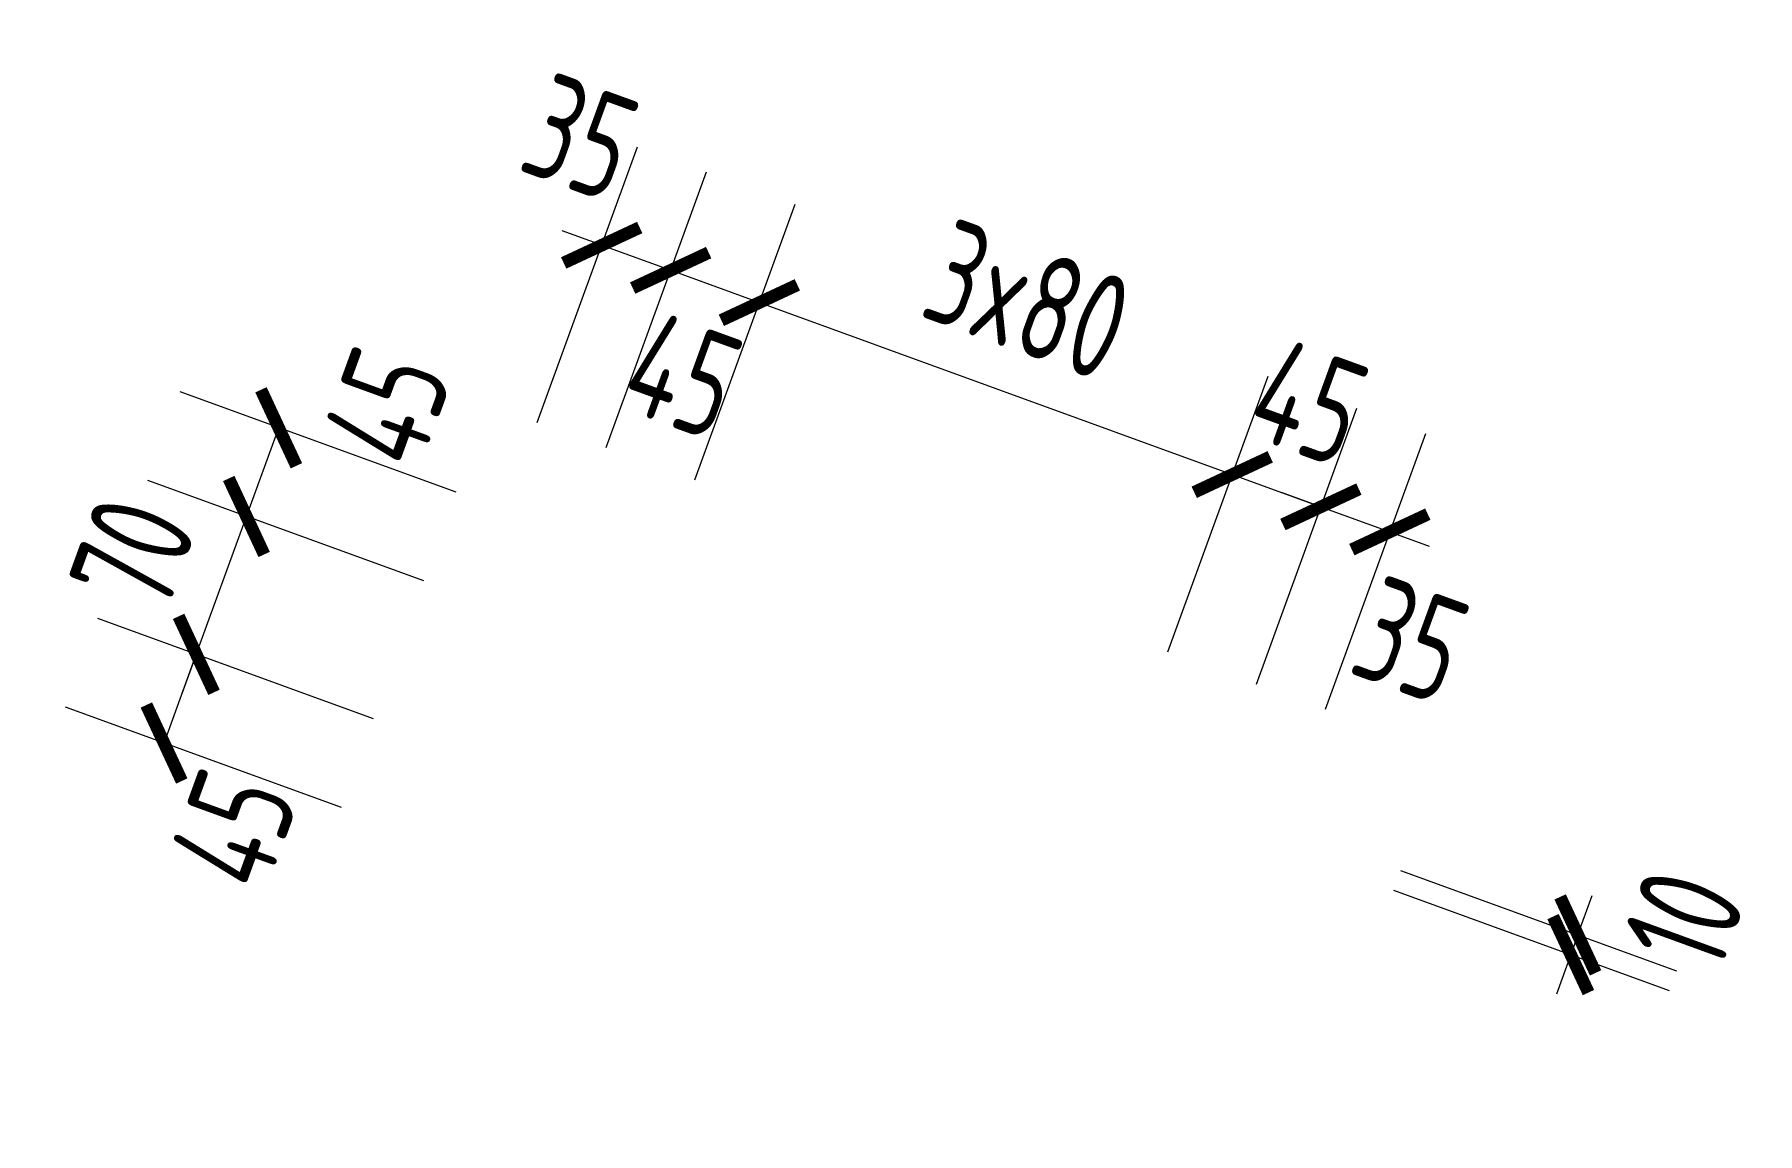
# Model space of a CAD drawing. Header units: millimetres. Extents: x 1089227 to 13101469, y 618865 to 10240562.
# Drawn here: x 2679536 to 2683646, y 7035127 to 7037748 of the extents above; entities that cross this region are included whole.
import ezdxf

# ---------------------------------------------------------------- set-up
doc = ezdxf.new("R2010")
doc.units = ezdxf.units.MM
doc.header["$LTSCALE"] = 1000
doc.header["$PDMODE"] = 3
doc.header["$PDSIZE"] = 200
doc.linetypes.add('HIDDEN', pattern=[0.375, 0.25, -0.125])
doc.linetypes.add('实线', pattern=[0])
doc.layers.get('0').update_dxf_attribs({"linetype": 'CONTINUOUS'})
doc.layers.get('Defpoints').update_dxf_attribs({"linetype": 'CONTINUOUS'})
doc.layers.add('S-BEAM-DASH', color=4, linetype='HIDDEN', lineweight=0)
doc.layers.add('STNodeDetDraw-Dim', color=3, linetype='实线')
doc.styles.add('StTextStyleDim', font='yjkeng.shx', dxfattribs={"width": 0.7, "bigfont": 'yjkchn.shx'})
doc.dimstyles.new('StDimStyle', dxfattribs={"dimtxt": 250, "dimasz": 1, "dimexe": 2.5, "dimexo": 3, "dimgap": 1, "dimtad": 1, "dimdec": 0, "dimzin": 0, "dimdsep": 46, "dimtxsty": 'StTextStyleDim', "dimblk": 'ARCHTICK', "dimblk1": 'ARCHTICK', "dimblk2": 'ARCHTICK', "dimcen": 0.09, "dimadec": 0, "dimazin": 0, "dimtfac": 1, "dimtdec": 4, "dimtix": 1, "dimtmove": 2, "dimatfit": 3, "dimfxl": 0, "dimtolj": 1, "dimtzin": 0, "dimarcsym": 0})

# ---------------------------------------------------------------- blocks, each defined once
blk = doc.blocks.new('_ArchTick')
at = {"color": 0, "linetype": 'ByBlock', "const_width": 0.3}
blk.add_lwpolyline([(-0.707, -0.707), (0.707, 0.707)], dxfattribs=at)
blk = doc.blocks.new('*D2372')
at = {"layer": 'Defpoints', "color": 0, "transparency": 16777216}
for p in [(3202679.1, -1495751.1), (3201964.4, -1496038), (3202064.8, -1496181.3)]:
    blk.add_point(p, dxfattribs=at)
at = {"layer": 'STNodeDetDraw-Dim', "color": 0, "lineweight": -2, "transparency": 16777216}
for p, q in [((3202210.1, -1495865.9), (3202783.5, -1495464.3)), ((3202578.7, -1495607.7), (3202521.4, -1495525.8)), ((3202310.5, -1496009.2), (3202883.9, -1495607.7)), ((3202578.7, -1495607.7), (3202679.1, -1495751.1)), ((3202679.1, -1495751.1), (3202736.5, -1495833))]:
    blk.add_line(p, q, dxfattribs=at)
at = {"layer": 'STNodeDetDraw-Dim', "color": 0, "lineweight": -2, "transparency": 16777216, "xscale": 100, "yscale": 100, "zscale": 100}
for p, rotation in [((3202578.7, -1495607.7), 305.0053220654296), ((3202679.1, -1495751.1), 125.0053220654296)]:
    blk.add_blockref('_ArchTick', p, dxfattribs=dict(at, rotation=rotation))
at = {"layer": 'STNodeDetDraw-Dim', "color": 7, "transparency": 16777216, "insert": (3202685.2, -1495367.6), "char_height": 250, "attachment_point": 5, "rotation": 305.0053, "style": 'StTextStyleDim'}
blk.add_mtext('\\A1;35', dxfattribs=at)
blk = doc.blocks.new('*D2373')
at = {"layer": 'Defpoints', "color": 0, "transparency": 16777216}
for p in [(3202808.2, -1495935.4), (3202064.8, -1496181.3), (3202193.9, -1496365.6)]:
    blk.add_point(p, dxfattribs=at)
at = {"layer": 'STNodeDetDraw-Dim', "color": 0, "lineweight": -2, "transparency": 16777216}
for p, q in [((3202310.5, -1496009.2), (3202883.9, -1495607.7)), ((3202679.1, -1495751.1), (3202808.2, -1495935.4)), ((3202439.6, -1496193.5), (3203013, -1495792))]:
    blk.add_line(p, q, dxfattribs=at)
at = {"layer": 'STNodeDetDraw-Dim', "color": 0, "lineweight": -2, "transparency": 16777216, "xscale": 100, "yscale": 100, "zscale": 100}
for p, rotation in [((3202679.1, -1495751.1), 125.0053220653262), ((3202808.2, -1495935.4), 305.0053220653263)]:
    blk.add_blockref('_ArchTick', p, dxfattribs=dict(at, rotation=rotation))
at = {"layer": 'STNodeDetDraw-Dim', "color": 7, "transparency": 16777216, "insert": (3202559.4, -1495972.3), "char_height": 250, "attachment_point": 5, "rotation": 305.0053, "style": 'StTextStyleDim'}
blk.add_mtext('\\A1;45', dxfattribs=at)
blk = doc.blocks.new('*D2374')
at = {"layer": 'Defpoints', "color": 0, "transparency": 16777216}
for p in [(3202193.9, -1496365.6), (3203496.6, -1496918.3), (3202882.2, -1497348.5)]:
    blk.add_point(p, dxfattribs=at)
at = {"layer": 'STNodeDetDraw-Dim', "color": 0, "lineweight": -2, "transparency": 16777216}
for p, q in [((3202439.6, -1496193.5), (3203013, -1495792)), ((3202808.2, -1495935.4), (3203496.6, -1496918.3)), ((3203128, -1497176.4), (3203701.3, -1496774.9))]:
    blk.add_line(p, q, dxfattribs=at)
at = {"layer": 'STNodeDetDraw-Dim', "color": 0, "lineweight": -2, "transparency": 16777216, "xscale": 100, "yscale": 100, "zscale": 100}
for p, rotation in [((3202808.2, -1495935.4), 125.0053220653223), ((3203496.6, -1496918.3), 305.0053220653223)]:
    blk.add_blockref('_ArchTick', p, dxfattribs=dict(at, rotation=rotation))
at = {"layer": 'STNodeDetDraw-Dim', "color": 7, "transparency": 16777216, "insert": (3203336.7, -1496297.8), "char_height": 250, "attachment_point": 5, "rotation": 305.0053, "style": 'StTextStyleDim'}
blk.add_mtext('\\A1;3x80', dxfattribs=at)
blk = doc.blocks.new('*D2375')
at = {"layer": 'Defpoints', "color": 0, "transparency": 16777216}
for p in [(3203625.6, -1497102.6), (3202882.2, -1497348.5), (3203011.3, -1497532.8)]:
    blk.add_point(p, dxfattribs=at)
at = {"layer": 'STNodeDetDraw-Dim', "color": 0, "lineweight": -2, "transparency": 16777216}
for p, q in [((3203128, -1497176.4), (3203701.3, -1496774.9)), ((3203496.6, -1496918.3), (3203625.6, -1497102.6)), ((3203257, -1497360.7), (3203830.4, -1496959.2))]:
    blk.add_line(p, q, dxfattribs=at)
at = {"layer": 'STNodeDetDraw-Dim', "color": 0, "lineweight": -2, "transparency": 16777216, "xscale": 100, "yscale": 100, "zscale": 100}
for p, rotation in [((3203496.6, -1496918.3), 125.0053220653262), ((3203625.6, -1497102.6), 305.0053220653263)]:
    blk.add_blockref('_ArchTick', p, dxfattribs=dict(at, rotation=rotation))
at = {"layer": 'STNodeDetDraw-Dim', "color": 7, "transparency": 16777216, "insert": (3203745.4, -1496881.4), "char_height": 250, "attachment_point": 5, "rotation": 305.0053, "style": 'StTextStyleDim'}
blk.add_mtext('\\A1;45', dxfattribs=at)
blk = doc.blocks.new('*D2376')
at = {"layer": 'Defpoints', "color": 0, "transparency": 16777216}
for p in [(3203726, -1497245.9), (3203011.3, -1497532.8), (3203111.7, -1497676.2)]:
    blk.add_point(p, dxfattribs=at)
at = {"layer": 'STNodeDetDraw-Dim', "color": 0, "lineweight": -2, "transparency": 16777216}
for p, q in [((3203257, -1497360.7), (3203830.4, -1496959.2)), ((3203625.6, -1497102.6), (3203568.3, -1497020.7)), ((3203357.4, -1497504.1), (3203930.8, -1497102.5)), ((3203625.6, -1497102.6), (3203726, -1497245.9)), ((3203726, -1497245.9), (3203783.4, -1497327.9))]:
    blk.add_line(p, q, dxfattribs=at)
at = {"layer": 'STNodeDetDraw-Dim', "color": 0, "lineweight": -2, "transparency": 16777216, "xscale": 100, "yscale": 100, "zscale": 100}
for p, rotation in [((3203625.6, -1497102.6), 305.0053220653047), ((3203726, -1497245.9), 125.0053220653047)]:
    blk.add_blockref('_ArchTick', p, dxfattribs=dict(at, rotation=rotation))
at = {"layer": 'STNodeDetDraw-Dim', "color": 7, "transparency": 16777216, "insert": (3203619.5, -1497486.1), "char_height": 250, "attachment_point": 5, "rotation": 305.0053, "style": 'StTextStyleDim'}
blk.add_mtext('\\A1;35', dxfattribs=at)
blk = doc.blocks.new('*D2377')
at = {"layer": 'Defpoints', "color": 0, "transparency": 16777216}
for p in [(3203111.7, -1497676.2), (3203070.8, -1497704.9), (3203501, -1498319.2)]:
    blk.add_point(p, dxfattribs=at)
at = {"layer": 'STNodeDetDraw-Dim', "color": 0, "lineweight": -2, "transparency": 16777216}
for p, q in [((3203283.8, -1497921.9), (3203685.4, -1498495.3)), ((3203242.8, -1497950.6), (3203644.4, -1498524)), ((3203541.9, -1498290.5), (3203623.9, -1498233.1)), ((3203541.9, -1498290.5), (3203501, -1498319.2)), ((3203501, -1498319.2), (3203419.1, -1498376.6))]:
    blk.add_line(p, q, dxfattribs=at)
at = {"layer": 'STNodeDetDraw-Dim', "color": 0, "lineweight": -2, "transparency": 16777216, "xscale": 100, "yscale": 100, "zscale": 100}
for p, rotation in [((3203501, -1498319.2), 35.00532206555452), ((3203541.9, -1498290.5), 215.0053220655545)]:
    blk.add_blockref('_ArchTick', p, dxfattribs=dict(at, rotation=rotation))
at = {"layer": 'STNodeDetDraw-Dim', "color": 7, "transparency": 16777216, "insert": (3203771.1, -1498404.7), "char_height": 250, "attachment_point": 5, "rotation": 35.0053, "style": 'StTextStyleDim'}
blk.add_mtext('\\A1;10', dxfattribs=at)
blk = doc.blocks.new('*D2378')
at = {"layer": 'Defpoints', "color": 0, "transparency": 16777216}
for p in [(3201227.1, -1495852.4), (3201657.3, -1496466.7), (3201473, -1496595.8)]:
    blk.add_point(p, dxfattribs=at)
at = {"layer": 'STNodeDetDraw-Dim', "color": 0, "lineweight": -2, "transparency": 16777216}
for p, q in [((3201485.2, -1496221), (3201083.6, -1495647.6)), ((3201300.9, -1496350.1), (3200899.3, -1495776.7)), ((3201042.8, -1495981.5), (3201227.1, -1495852.4))]:
    blk.add_line(p, q, dxfattribs=at)
at = {"layer": 'STNodeDetDraw-Dim', "color": 0, "lineweight": -2, "transparency": 16777216, "xscale": 100, "yscale": 100, "zscale": 100}
for p, rotation in [((3201227.1, -1495852.4), 35.00532206532623), ((3201042.8, -1495981.5), 215.0053220653262)]:
    blk.add_blockref('_ArchTick', p, dxfattribs=dict(at, rotation=rotation))
at = {"layer": 'STNodeDetDraw-Dim', "color": 7, "transparency": 16777216, "insert": (3201060.7, -1496243.6), "char_height": 250, "attachment_point": 5, "rotation": 35.0053, "style": 'StTextStyleDim'}
blk.add_mtext('\\A1;45', dxfattribs=at)
blk = doc.blocks.new('*D2379')
at = {"layer": 'Defpoints', "color": 0, "transparency": 16777216}
for p in [(3201513.7, -1495651.6), (3201944, -1496265.9), (3201657.3, -1496466.7)]:
    blk.add_point(p, dxfattribs=at)
at = {"layer": 'STNodeDetDraw-Dim', "color": 0, "lineweight": -2, "transparency": 16777216}
for p, q in [((3201771.9, -1496020.2), (3201370.3, -1495446.8)), ((3201513.7, -1495651.6), (3201595.6, -1495594.3)), ((3201485.2, -1496221), (3201083.6, -1495647.6)), ((3201227.1, -1495852.4), (3201513.7, -1495651.6)), ((3201227.1, -1495852.4), (3201145.1, -1495909.8))]:
    blk.add_line(p, q, dxfattribs=at)
at = {"layer": 'STNodeDetDraw-Dim', "color": 0, "lineweight": -2, "transparency": 16777216, "xscale": 100, "yscale": 100, "zscale": 100}
for p, rotation in [((3201513.7, -1495651.6), 215.0053220652923), ((3201227.1, -1495852.4), 35.00532206529226)]:
    blk.add_blockref('_ArchTick', p, dxfattribs=dict(at, rotation=rotation))
at = {"layer": 'STNodeDetDraw-Dim', "color": 7, "transparency": 16777216, "insert": (3201241.3, -1495567.7), "char_height": 250, "attachment_point": 5, "rotation": 35.0053, "style": 'StTextStyleDim'}
blk.add_mtext('\\A1;70', dxfattribs=at)
blk = doc.blocks.new('*D2380')
at = {"layer": 'Defpoints', "color": 0, "transparency": 16777216}
for p in [(3201698, -1495522.5), (3202128.3, -1496136.9), (3201944, -1496265.9)]:
    blk.add_point(p, dxfattribs=at)
at = {"layer": 'STNodeDetDraw-Dim', "color": 0, "lineweight": -2, "transparency": 16777216}
for p, q in [((3201956.2, -1495891.1), (3201554.6, -1495317.8)), ((3201771.9, -1496020.2), (3201370.3, -1495446.8)), ((3201513.7, -1495651.6), (3201698, -1495522.5))]:
    blk.add_line(p, q, dxfattribs=at)
at = {"layer": 'STNodeDetDraw-Dim', "color": 0, "lineweight": -2, "transparency": 16777216, "xscale": 100, "yscale": 100, "zscale": 100}
for p, rotation in [((3201698, -1495522.5), 35.00532206532623), ((3201513.7, -1495651.6), 215.0053220653262)]:
    blk.add_blockref('_ArchTick', p, dxfattribs=dict(at, rotation=rotation))
at = {"layer": 'STNodeDetDraw-Dim', "color": 7, "transparency": 16777216, "insert": (3201938.2, -1495629), "char_height": 250, "attachment_point": 5, "rotation": 35.0053, "style": 'StTextStyleDim'}
blk.add_mtext('\\A1;45', dxfattribs=at)
blk = doc.blocks.new('A$C60EA5B35')
at = {"layer": 'STNodeDetDraw-Dim'}
for base, p1, p2, angle, picture, middle in [((-127.5, 7325), (-877.5, 7500), (-877.5, 7325), 270, '*D2372', (97.5, 7635.6)), ((-800, 8075), (-1025, 7325), (-800, 7325), 0, '*D2380', (-664.4, 7850)), ((-127.5, 7100), (-877.5, 7325), (-877.5, 7100), 270, '*D2373', (-352.5, 7212.5)), ((-1375, 8075), (-1600, 7325), (-1375, 7325), 0, '*D2378', (-1735.6, 7850)), ((-127.5, 5675), (-877.5, 5900), (-877.5, 5675), 270, '*D2375', (97.5, 5787.5)), ((-127.5, 5500), (-877.5, 5675), (-877.5, 5500), 270, '*D2376', (-352.5, 5364.4)), ((-927.5, 4750), (-877.5, 5500), (-927.5, 5500), 180, '*D2377', (-755.3, 4525))]:
    dim = blk.add_linear_dim(base=base, p1=p1, p2=p2, angle=angle, dimstyle='StDimStyle', override={"dimscale": 100, "dimtxt": 2.5, "dimtih": 0, "dimlfac": 0.2, "dimtxsty": 'StTextStyleDim', "dimblk": 'ArchTick', "dimblk1": 'ArchTick', "dimblk2": 'ArchTick', "dimclrt": 7, "dimarcsym": 2}, dxfattribs=at)
    dim.commit()
    dim.dimension.update_dxf_attribs({"geometry": picture, "text_midpoint": middle, "dimtype": 129, "insert": (-1765396.6, 3069717.8)})
dim = blk.add_aligned_dim(p1=(-1375, 7325), p2=(-1025, 7325), distance=750, dimstyle='StDimStyle', override={"dimscale": 100, "dimtxt": 2.5, "dimtih": 0, "dimlfac": 0.2, "dimtxsty": 'StTextStyleDim', "dimblk": 'ArchTick', "dimblk1": 'ArchTick', "dimblk2": 'ArchTick', "dimclrt": 7, "dimarcsym": 2}, dxfattribs=at)
dim.commit()
dim.dimension.update_dxf_attribs({"geometry": '*D2379', "text_midpoint": (-1200, 8300), "insert": (-1765396.6, 3069717.8)})
dim = blk.add_aligned_dim(p1=(-877.5, 7100), p2=(-877.5, 5900), distance=750, text='3x80', dimstyle='StDimStyle', override={"dimscale": 100, "dimtxt": 2.5, "dimtih": 0, "dimlfac": 0.2, "dimtxsty": 'StTextStyleDim', "dimblk": 'ArchTick', "dimblk1": 'ArchTick', "dimblk2": 'ArchTick', "dimclrt": 7, "dimarcsym": 2}, dxfattribs=at)
dim.commit()
dim.dimension.update_dxf_attribs({"geometry": '*D2374', "text_midpoint": (97.5, 6500), "insert": (-1765396.6, 3069717.8)})

msp = doc.modelspace()

# ---------------------------------------------------------------- block references
at = {"layer": 'S-BEAM-DASH', "rotation": 35.00532206532376}
msp.add_blockref('A$C60EA5B35', (2406687.291, 4923450.654), dxfattribs=at)

doc.saveas('drawing.dxf')
